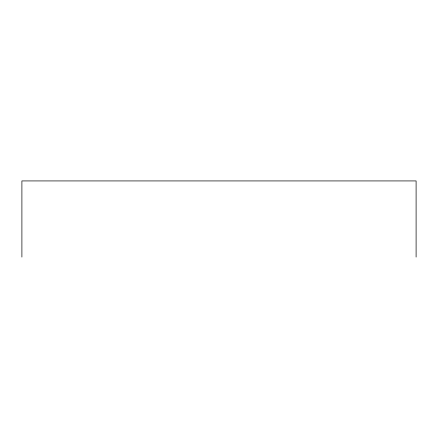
<?xml version="1.0" encoding="UTF-8"?>
<svg xmlns="http://www.w3.org/2000/svg" width="438" height="438" viewBox="0 0 438 438"><rect width="100%" height="100%" fill="white"/><g stroke="black" fill="none" stroke-linecap="round" stroke-linejoin="round"><path stroke-width="0.66" d="M416.1 257.073L416.1 180.927L21.9 180.927L21.9 257.073"/></g></svg>
